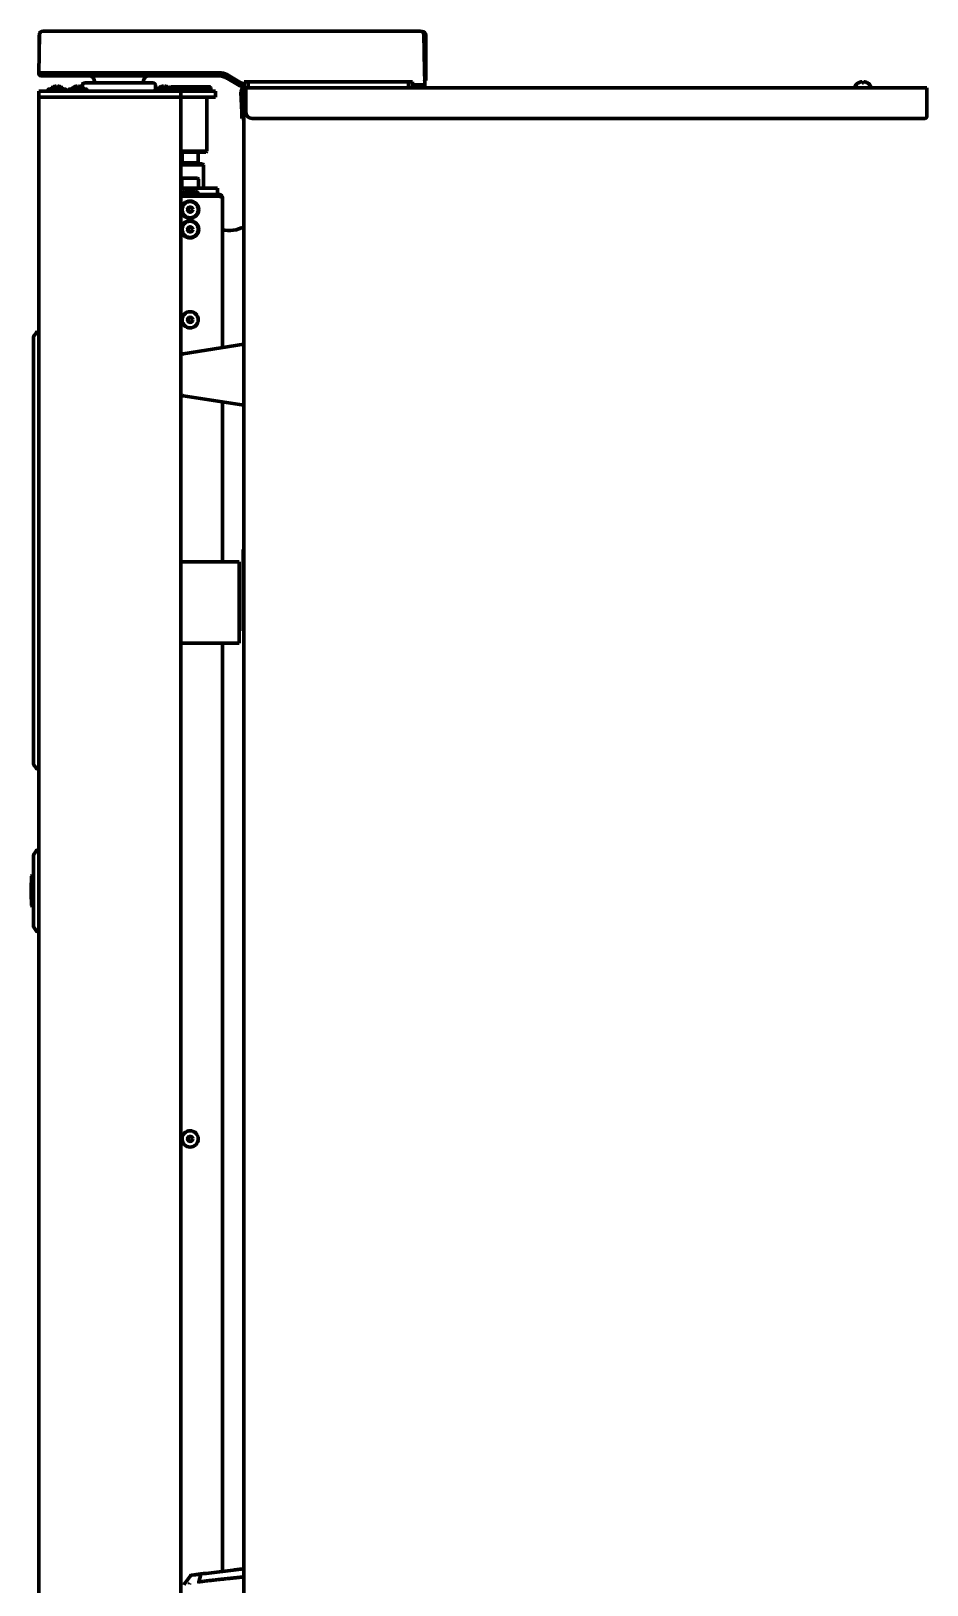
# Model space of a CAD drawing. Header units: inches. Extents: x -2983 to 7024, y 422 to 5529.
# Drawn here: x 1051 to 1492, y 3204 to 3968 of the extents above; entities that cross this region are included whole.
import ezdxf

# ---------------------------------------------------------------- set-up
doc = ezdxf.new("R2010")
doc.units = ezdxf.units.IN

msp = doc.modelspace()

# ---------------------------------------------------------------- linework, layer by layer
at = {"linetype": 'Continuous', "lineweight": 70}
for p, q in [((1143.87, 3968.39), (1057.13, 3968.39)), ((1147.86, 3968.39), (1143.87, 3968.39)), ((1154.54, 3968.39), (1147.86, 3968.39)), ((1158.55, 3968.39), (1154.54, 3968.39)), ((1242.77, 3968.39), (1158.55, 3968.39)), ((1055.33, 3966.62), (1055, 3947.89)), ((1055.2, 3966.39), (1055.2, 3959.35)), ((1245, 3941.89), (1244.57, 3966.62)), ((1244.8, 3966.39), (1244.8, 3953.35)), ((1245.6, 3966.39), (1245.6, 3946.14)), ((1055, 3947.89), (1055.01, 3947.37)), ((1055, 3947.89), (1056, 3947.89)), ((1056, 3947.89), (1143.87, 3947.89)), ((1056.01, 3946.39), (1142.93, 3946.39)), ((1147.87, 3946.82), (1154.55, 3942.96)), ((1147.93, 3945.05), (1154.06, 3941.51)), ((1245.6, 3946.14), (1245.6, 3944.14)), ((1055, 3938.89), (1057, 3938.89)), ((1055, 3938.89), (1055, 3935.89)), ((1057, 3938.89), (1123, 3938.89)), ((1059.5, 3939.49), (1059.5, 3939.29)), ((1059.9, 3939.89), (1068.1, 3939.89)), ((1062.13, 3940.89), (1062.13, 3940.87)), ((1063.63, 3940.87), (1063.63, 3941.27)), ((1064.38, 3941.27), (1064.38, 3940.87)), ((1065.88, 3940.89), (1065.88, 3940.87)), ((1068.5, 3939.29), (1068.5, 3939.49)), ((1069.75, 3939.49), (1069.75, 3939.29)), ((1070.15, 3939.89), (1078.35, 3939.89)), ((1072.38, 3940.89), (1072.38, 3940.87)), ((1073.88, 3940.87), (1073.88, 3941.27)), ((1074.63, 3941.27), (1074.63, 3940.87)), ((1076.13, 3940.89), (1076.13, 3940.87)), ((1076.55, 3941.91), (1076.53, 3940.62)), ((1102.97, 3942.89), (1077.55, 3942.89)), ((1078.75, 3939.29), (1078.75, 3939.49)), ((1082.55, 3943.44), (1082.56, 3942.89)), ((1111.45, 3942.89), (1102.97, 3942.89)), ((1106.44, 3942.89), (1106.45, 3943.44)), ((1112.25, 3939.49), (1112.25, 3939.29)), ((1112.48, 3939.86), (1112.45, 3941.91)), ((1112.65, 3939.89), (1120.85, 3939.89)), ((1114.88, 3940.89), (1114.88, 3940.87)), ((1116.38, 3940.87), (1116.38, 3941.27)), ((1117.13, 3941.27), (1117.13, 3940.87)), ((1118.63, 3940.89), (1118.63, 3940.87)), ((1120, 3940.89), (1119.75, 3940.64)), ((1139.75, 3940.64), (1119.75, 3940.64)), ((1119.75, 3940.64), (1119.75, 3939.89)), ((1129.75, 3940.89), (1120, 3940.89)), ((1121.22, 3939.14), (1139.75, 3939.14)), ((1121.25, 3939.29), (1121.25, 3939.49)), ((1123, 3938.89), (1125, 3938.89)), ((1125, 3938.89), (1125, 3935.89)), ((1125, 3938.89), (1130.93, 3938.89)), ((1139.5, 3940.89), (1129.75, 3940.89)), ((1130.93, 3938.89), (1132.93, 3938.89)), ((1132.93, 3938.89), (1140, 3938.89)), ((1139.75, 3940.64), (1139.5, 3940.89)), ((1139.5, 3938.89), (1139.75, 3939.14)), ((1139.75, 3939.14), (1139.75, 3940.64)), ((1140, 3938.89), (1142, 3938.89)), ((1142, 3938.89), (1142, 3935.89)), ((1154.06, 3941.51), (1155.3, 3940.79)), ((1154.57, 3938.32), (1154.92, 3928.4)), ((1155.57, 3938.36), (1155.92, 3928.43)), ((1156, 3937.29), (1156, 3937.39)), ((1157, 3937.29), (1156, 3937.29)), ((1156, 3937.29), (1156, 2272.09)), ((1156.05, 3943.39), (1158.05, 3943.39)), ((1156.05, 3940.39), (1156.05, 3943.39)), ((1156.57, 3940.39), (1156.05, 3940.39)), ((1157, 3940.39), (1156.57, 3940.39)), ((1157, 3939.39), (1156.57, 3939.39)), ((1157, 3940.39), (1157, 3938.29)), ((1157, 3940.39), (1492.17, 3940.39)), ((1157, 3938.29), (1157, 3928.39)), ((1237.05, 3943.39), (1158.05, 3943.39)), ((1158.05, 3940.39), (1158.05, 3943.39)), ((1237.05, 3943.39), (1239.05, 3943.39)), ((1237.05, 3940.39), (1237.05, 3943.39)), ((1239.05, 3940.39), (1239.05, 3943.39)), ((1239.05, 3941.89), (1244, 3941.89)), ((1245, 3941.89), (1244, 3941.89)), ((1245, 3942.89), (1244.98, 3944.14)), ((1244.99, 3941.37), (1245, 3941.89)), ((1244.99, 3941.37), (1245, 3941.89)), ((1245, 3943.67), (1245, 3942.89)), ((1245, 3942.88), (1245, 3942.89)), ((1245, 3941.89), (1245, 3941.89)), ((1456.67, 3940.99), (1456.67, 3940.79)), ((1458.37, 3942.84), (1458.37, 3942.87)), ((1462.97, 3942.87), (1462.97, 3942.84)), ((1464.67, 3940.79), (1464.67, 3940.99)), ((1492.17, 3940.39), (1492.17, 3938.29)), ((1492.17, 3938.29), (1492.17, 3926.39)), ((1055, 3935.89), (1055, 3935.89)), ((1055, 3935.89), (1057, 3935.89)), ((1055, 2287.89), (1055, 3935.89)), ((1057, 3935.89), (1055, 3935.89)), ((1057, 3935.89), (1123, 3935.89)), ((1123, 3935.89), (1125, 3935.89)), ((1125, 3935.89), (1123, 3935.89)), ((1125, 2297.89), (1125, 3935.89)), ((1125, 3935.89), (1130.93, 3935.89)), ((1132.93, 3935.89), (1130.93, 3935.89)), ((1132.93, 3935.89), (1140, 3935.89)), ((1137.75, 3909.39), (1137.75, 3935.89)), ((1142, 3935.89), (1140, 3935.89)), ((1155.02, 3925.4), (1154.92, 3928.4)), ((1156, 3925.44), (1155.02, 3925.4)), ((1155.92, 3928.43), (1156, 3926.09)), ((1160, 3925.39), (1491.17, 3925.39)), ((1055, 3914.74), (1054.83, 3914.74)), ((1125, 3909.39), (1137.75, 3909.39)), ((1125, 3908.89), (1137.25, 3908.89)), ((1125.65, 3908.89), (1125.65, 3903.54)), ((1133.45, 3903.54), (1133.45, 3908.89)), ((1137.25, 3908.89), (1137.75, 3909.39)), ((1129.55, 3903.04), (1125, 3903.04)), ((1129.55, 3902.54), (1125, 3902.54)), ((1125.65, 3903.54), (1125.15, 3903.04)), ((1129.55, 3903.54), (1125.65, 3903.54)), ((1133.45, 3903.54), (1129.55, 3903.54)), ((1135.55, 3903.04), (1129.55, 3903.04)), ((1136.05, 3902.54), (1129.55, 3902.54)), ((1133.95, 3903.04), (1133.45, 3903.54)), ((1136.05, 3902.54), (1135.55, 3903.04)), ((1136.05, 3891.04), (1136.05, 3902.54)), ((1125.4, 3895.54), (1125.4, 3891.24)), ((1125.9, 3896.04), (1129.55, 3896.04)), ((1129.55, 3896.04), (1133.2, 3896.04)), ((1133.7, 3891.24), (1133.7, 3895.54)), ((1055, 3891.07), (1054.83, 3891.07)), ((1055, 3891.07), (1054.83, 3891.07)), ((1055, 3891.07), (1054.83, 3891.07)), ((1055, 3891.05), (1054.83, 3891.05)), ((1055, 3891.05), (1054.83, 3891.05)), ((1055, 3890.99), (1054.83, 3890.99)), ((1055, 3890.98), (1054.83, 3890.98)), ((1055, 3890.97), (1054.83, 3890.97)), ((1054.83, 3884.89), (1055, 3884.89)), ((1055, 3888.28), (1054.9, 3888.28)), ((1125, 3891.04), (1141.05, 3891.04)), ((1143.06, 3888.04), (1125, 3888.04)), ((1142.78, 3887.24), (1125, 3887.24)), ((1126.85, 3889.44), (1132.25, 3889.44)), ((1141.05, 3891.04), (1143.05, 3891.04)), ((1143.34, 3887.24), (1142.8, 3887.24)), ((1143.05, 3891.04), (1143.05, 3888.04)), ((1145.49, 3812.62), (1145.49, 3885.94)), ((1055, 3882.16), (1054.9, 3882.16)), ((1055, 3877.25), (1054.9, 3877.25)), ((1054.83, 3863.47), (1055, 3863.47)), ((1054.83, 3863.46), (1055, 3863.46)), ((1054.83, 3863.45), (1055, 3863.45)), ((1054.83, 3839.83), (1055, 3839.83)), ((1052.5, 3816.39), (1052.5, 3818.04)), ((1052.5, 3609.39), (1052.5, 3816.39)), ((1052.59, 3818.32), (1053.85, 3820.17)), ((1055, 3820.39), (1054.26, 3820.39)), ((1126.19, 3809.57), (1156, 3814.29)), ((1126.19, 3789.01), (1156, 3784.29)), ((1145.49, 3707.28), (1145.49, 3785.95)), ((1156, 3713.39), (1155.7, 3713.39)), ((1155.7, 3673.39), (1155.7, 3713.39)), ((1151.49, 3707.29), (1125, 3707.29)), ((1151.49, 3707.29), (1153.69, 3707.29)), ((1153.69, 3667.29), (1153.69, 3707.29)), ((1156, 3673.39), (1155.7, 3673.39)), ((1151.49, 3667.29), (1125, 3667.29)), ((1145.49, 3210.61), (1145.49, 3667.28)), ((1151.49, 3667.29), (1153.69, 3667.29)), ((1052.5, 3607.75), (1052.5, 3609.39)), ((1052.59, 3607.46), (1053.85, 3605.61)), ((1055, 3605.39), (1054.26, 3605.39)), ((1052.5, 3561.14), (1052.5, 3563.04)), ((1052.59, 3563.32), (1053.85, 3565.17)), ((1054.26, 3565.39), (1055, 3565.39)), ((1052.5, 3529.64), (1052.5, 3561.14)), ((1051.25, 3548.71), (1051.25, 3542.08)), ((1051.5, 3552.64), (1051.5, 3545.39)), ((1052, 3552.89), (1051.75, 3552.89)), ((1051.5, 3545.39), (1051.5, 3538.14)), ((1051.75, 3537.89), (1052, 3537.89)), ((1052.5, 3527.75), (1052.5, 3529.64)), ((1052.59, 3527.46), (1053.85, 3525.61)), ((1054.26, 3525.39), (1055, 3525.39)), ((1129.73, 3208.37), (1126.71, 3204.51)), ((1130.39, 3208.75), (1132.54, 3209.01)), ((1134.77, 3208.99), (1133.82, 3205.43)), ((1155.57, 3207.81), (1156, 3207.86))]:
    msp.add_line(p, q, dxfattribs=at)
for centre, radius in [((1129.55, 3880.54), 4.25), ((1129.55, 3880.54), 4), ((1129.55, 3880.54), 1.25), ((1129.55, 3880.54), 1.15), ((1129.55, 3870.84), 4.25), ((1129.55, 3870.84), 4), ((1129.55, 3870.84), 1.25), ((1129.55, 3870.84), 1.15), ((1129.55, 3826.34), 4), ((1129.55, 3826.34), 1.25), ((1129.55, 3826.34), 1.15), ((1129.55, 3423.34), 4), ((1129.55, 3423.34), 1.25), ((1129.55, 3423.34), 1.15)]:
    msp.add_circle(centre, radius, dxfattribs=at)
for centre, radius, start, end in [((1057.13, 3966.59), 1.8, 90, 179), ((1242.77, 3966.59), 1.8, 1, 90), ((1243.8, 3966.39), 1.8, 0, 90), ((1056.01, 3947.39), 1, 181, 270), ((1079.55, 3943.39), 3, 1, 90), ((1109.45, 3943.39), 3, 90, 179), ((1059.9, 3939.49), 0.4, 90, 180), ((1059.9, 3939.29), 0.4, 180, 270), ((1064, 3937.64), 3.75, 120, 143.1301), ((1064, 3937.64), 3.73, 103.56267, 120.16679), ((1064, 3937.64), 3.25, 83.36926, 96.63074), ((1064, 3937.64), 3.73, 59.83321, 76.43733), ((1064, 3937.64), 3.75, 36.8699, 60), ((1068.1, 3939.49), 0.4, 0, 90), ((1068.1, 3939.29), 0.4, 270, 0), ((1070.15, 3939.49), 0.4, 90, 180), ((1070.15, 3939.29), 0.4, 180, 270), ((1074.25, 3937.64), 3.75, 120, 143.1301), ((1074.25, 3937.64), 3.73, 103.56267, 120.16679), ((1074.25, 3937.64), 3.25, 83.36926, 96.63074), ((1074.25, 3937.64), 3.73, 59.83321, 76.43733), ((1074.25, 3937.64), 3.75, 36.8699, 60), ((1077.55, 3941.89), 1, 90, 179), ((1078.35, 3939.49), 0.4, 0, 90), ((1078.35, 3939.29), 0.4, 270, 0), ((1111.45, 3941.89), 1, 1, 90), ((1111.99, 3939.39), 0.5, 270, 314.64545), ((1112.65, 3939.49), 0.4, 90, 180), ((1112.65, 3939.29), 0.4, 180, 270), ((1116.75, 3937.64), 3.75, 120, 143.1301), ((1116.75, 3937.64), 3.73, 103.56267, 120.16679), ((1116.75, 3937.64), 3.25, 83.36926, 96.63074), ((1116.75, 3937.64), 3.73, 59.83321, 76.43733), ((1116.75, 3937.64), 3.75, 36.8699, 60), ((1120.85, 3939.49), 0.4, 0, 90), ((1120.85, 3939.29), 0.4, 270, 0), ((1156.57, 3938.39), 2, 90, 182), ((1156.57, 3938.39), 1, 90, 182), ((1158, 3937.39), 2, 120.00094, 180), ((1243.99, 3941.39), 1, 270, 359), ((1457.07, 3940.99), 0.4, 149.69882, 180), ((1457.07, 3940.79), 0.4, 180, 270), ((1460.86, 3938.77), 4.8, 121.58373, 149.69882), ((1460.67, 3939.09), 3.78, 90.00345, 97.60407), ((1460.67, 3939.09), 3.78, 82.39595, 89.99653), ((1460.47, 3938.77), 4.8, 30.30118, 58.41865), ((1464.27, 3940.79), 0.4, 270, 0), ((1464.27, 3940.99), 0.4, 0, 30.30118), ((1125.9, 3895.54), 0.5, 90, 180), ((1125.6, 3891.24), 0.2, 180, 270), ((1133.2, 3895.54), 0.5, 0, 90), ((1133.5, 3891.24), 0.2, 270, 0), ((1126.85, 3888.14), 1.3, 90, 174.78409), ((1125.76, 3888.24), 0.2, 174.78409, 270), ((1132.25, 3888.14), 1.3, 5.21591, 90), ((1133.35, 3888.24), 0.2, 270, 5.21591), ((1142.78, 3883.24), 4, 76.89634, 90), ((1148.75, 3883.94), 13.69, 255.18951, 301.95931), ((1053, 3818.04), 0.5, 145.71312, 180), ((1054.26, 3819.89), 0.5, 90, 145.71312), ((1126.5, 3807.59), 2, 99, 138.59128), ((1126.5, 3790.99), 2, 221.40872, 261), ((1053, 3607.75), 0.5, 180, 214.28688), ((1054.26, 3605.89), 0.5, 214.28688, 270), ((1053, 3563.04), 0.5, 145.71312, 180), ((1054.26, 3564.89), 0.5, 90, 145.71312), ((1051.75, 3552.64), 0.25, 90, 180), ((1052, 3553.39), 0.5, 270, 0), ((1051.75, 3538.14), 0.25, 180, 270), ((1052, 3537.39), 0.5, 0, 90), ((1053, 3527.75), 0.5, 180, 214.28688), ((1054.26, 3525.89), 0.5, 214.28688, 270), ((1130.52, 3207.76), 1, 97, 142)]:
    msp.add_arc(centre, radius, start, end, dxfattribs=at)
for centre, major_axis, ratio, start_param, end_param in [((1142.93, 3936.39), (0, 10), 1, 6.197847, 6.283185), ((1143.96, -19313.94), (0, 23261.84), 0.017452, 6.273577, 6.283427), ((1142.93, 3936.39), (4.85, 8.75), 1, 6.265417, 6.322464), ((1063.38, 3937.64), (0, -3.64), 0.707107, 3.044426, 3.23876), ((1064.63, 3937.64), (0, 3.64), 0.707107, 6.186018, 6.380352), ((1073.63, 3937.64), (0, -3.64), 0.707107, 3.044426, 3.23876), ((1074.88, 3937.64), (0, 3.64), 0.707107, 6.186018, 6.380352), ((1116.13, 3937.64), (0, -3.64), 0.707107, 3.044426, 3.23876), ((1117.38, 3937.64), (0, 3.64), 0.707107, 6.186018, 6.380352), ((1278.68, 2017.72), (-33.62, 1929.43), 0.001054, 0.053755, 0.060422), ((1278.03, 2054.99), (-32.97, 1892.13), 0.001054, 0.053966, 0.060418), ((1160, 3928.39), (3, 0), 0.99863, 3.141593, 4.712389), ((1491.17, 3926.39), (1, 0), 0.99863, 4.712389, 6.283185), ((1127.5, 3203.9), (-0.123, 0.992), 1, 0.783816, 1.428934), ((1130.13, 3204.22), (0.12, -0.993), 0.961409, 3.928968, 4.596933)]:
    msp.add_ellipse(centre, major_axis=major_axis, ratio=ratio, start_param=start_param, end_param=end_param, dxfattribs=at)
for points, knots in [([(1143.78, 3946.36), (1144.1, 3946.33), (1144.42, 3946.29), (1145.04, 3946.17), (1145.66, 3946.03), (1146.26, 3945.83), (1146.85, 3945.6), (1147.14, 3945.47), (1147.43, 3945.32)], [0, 0, 0, 0, 0.25, 0.25, 0.5, 0.75, 0.75, 1, 1, 1, 1]), ([(1154.55, 3942.97), (1154.85, 3942.8), (1155.17, 3942.65), (1155.66, 3942.44), (1155.84, 3942.37), (1156.02, 3942.31)], [0, 0, 0, 0, 0.648141, 0.648141, 1, 1, 1, 1]), ([(1155.3, 3940.79), (1155.36, 3940.76), (1155.42, 3940.73), (1155.54, 3940.67), (1155.6, 3940.65), (1155.78, 3940.57), (1155.9, 3940.53), (1156.03, 3940.49), (1156.04, 3940.49), (1156.05, 3940.49)], [0, 0, 0, 0, 0.24394, 0.24394, 0.487879, 0.487879, 0.975758, 0.975758, 1, 1, 1, 1]), ([(1244.96, 3944.13), (1244.96, 3944.11), (1244.96, 3944.09), (1244.96, 3944.01), (1244.97, 3943.92), (1244.97, 3943.84), (1244.97, 3943.81)], [0, 0, 0, 0, 0.181544, 0.181544, 0.590772, 1, 1, 1, 1]), ([(1245, 3942.89), (1245, 3942.82), (1245, 3942.75), (1245, 3942.62), (1245, 3942.56), (1245, 3942.47), (1245, 3942.44), (1245, 3942.38), (1245, 3942.35), (1245, 3942.27), (1245, 3942.21), (1245, 3942.12), (1245, 3942.08), (1245, 3942.02), (1245, 3942), (1245, 3941.98), (1245, 3941.97), (1245, 3941.96), (1245, 3941.95), (1245, 3941.92), (1245, 3941.9), (1245, 3941.89), (1245, 3941.89), (1245, 3941.89), (1245, 3941.9), (1245, 3941.9)], [0, 0, 0, 0, 0.125, 0.125, 0.25, 0.25, 0.3125, 0.3125, 0.375, 0.375, 0.5, 0.5, 0.625, 0.625, 0.6875, 0.6875, 0.71875, 0.71875, 0.75, 0.75, 0.875, 0.875, 0.9375, 0.9375, 1, 1, 1, 1]), ([(1460.17, 3942.84), (1460.17, 3942.96), (1460.17, 3943.07), (1460.17, 3943.21), (1460.17, 3943.25), (1460.17, 3943.32), (1460.17, 3943.36), (1460.17, 3943.39)], [0, 0, 0, 0, 0.5, 0.5, 0.75, 0.75, 1, 1, 1, 1]), ([(1462.97, 3942.84), (1462.76, 3942.96), (1462.55, 3943.07), (1462.23, 3943.21), (1462.12, 3943.25), (1461.89, 3943.32), (1461.78, 3943.36), (1461.67, 3943.39)], [0, 0, 0, 0, 0.5, 0.5, 0.75, 0.75, 1, 1, 1, 1]), ([(1143.69, 3888.04), (1143.7, 3888.04), (1143.71, 3888.04), (1143.73, 3888.04), (1143.75, 3888.04), (1143.78, 3888.04), (1143.8, 3888.04), (1143.82, 3888.04), (1143.84, 3888.04), (1143.86, 3888.03), (1143.88, 3888.03), (1143.91, 3888.03), (1143.93, 3888.03), (1143.95, 3888.02), (1143.97, 3888.02), (1143.99, 3888.02), (1144.01, 3888.01), (1144.03, 3888.01), (1144.06, 3888), (1144.08, 3888), (1144.1, 3887.99), (1144.12, 3887.99), (1144.14, 3887.98), (1144.16, 3887.98), (1144.18, 3887.97), (1144.2, 3887.97), (1144.22, 3887.96), (1144.25, 3887.95), (1144.27, 3887.95), (1144.29, 3887.94), (1144.31, 3887.93), (1144.33, 3887.93), (1144.4, 3887.9), (1144.51, 3887.85), (1144.66, 3887.76), (1144.79, 3887.67), (1144.92, 3887.56), (1145.04, 3887.44), (1145.15, 3887.3), (1145.24, 3887.16), (1145.3, 3887.05), (1145.34, 3886.97), (1145.35, 3886.93), (1145.37, 3886.88), (1145.39, 3886.84), (1145.4, 3886.8), (1145.41, 3886.76), (1145.43, 3886.72), (1145.44, 3886.67), (1145.45, 3886.63), (1145.46, 3886.59), (1145.46, 3886.55), (1145.47, 3886.51), (1145.48, 3886.47), (1145.48, 3886.43), (1145.48, 3886.39), (1145.49, 3886.37), (1145.49, 3886.35)], [0, 0, 0, 0, 0.007484, 0.014972, 0.022464, 0.029959, 0.037458, 0.044961, 0.052467, 0.059978, 0.067492, 0.075011, 0.082534, 0.09006, 0.097592, 0.105127, 0.112667, 0.120211, 0.12776, 0.135313, 0.142871, 0.150434, 0.158001, 0.165574, 0.173151, 0.180733, 0.188321, 0.195913, 0.20351, 0.211113, 0.218721, 0.226335, 0.233954, 0.295902, 0.356772, 0.416603, 0.475435, 0.53847, 0.601717, 0.665229, 0.729059, 0.746829, 0.764482, 0.782018, 0.79944, 0.816747, 0.833943, 0.851027, 0.868001, 0.884866, 0.901624, 0.918277, 0.934825, 0.951269, 0.967612, 0.983856, 1, 1, 1, 1]), ([(1144.17, 3887.12), (1144.15, 3887.13), (1144.12, 3887.15), (1144.08, 3887.16), (1144.07, 3887.17), (1144.06, 3887.17), (1144.04, 3887.18), (1144.03, 3887.18), (1144.01, 3887.19), (1144, 3887.19), (1143.99, 3887.2), (1143.97, 3887.2), (1143.96, 3887.2), (1143.95, 3887.21), (1143.93, 3887.21), (1143.92, 3887.22), (1143.9, 3887.22), (1143.89, 3887.22), (1143.88, 3887.22), (1143.86, 3887.23), (1143.85, 3887.23), (1143.83, 3887.23), (1143.82, 3887.23), (1143.8, 3887.24), (1143.79, 3887.24), (1143.78, 3887.24), (1143.76, 3887.24), (1143.75, 3887.24), (1143.73, 3887.24), (1143.72, 3887.24), (1143.7, 3887.24), (1143.69, 3887.24), (1143.69, 3887.24)], [0, 0, 0, 0, 0.178637, 0.20772, 0.23674, 0.265698, 0.294596, 0.323434, 0.352214, 0.380935, 0.409599, 0.438207, 0.466759, 0.495257, 0.523702, 0.552094, 0.580435, 0.608724, 0.636965, 0.665156, 0.6933, 0.721396, 0.749447, 0.777453, 0.805415, 0.833334, 0.861211, 0.889047, 0.916843, 0.944599, 0.972318, 1, 1, 1, 1]), ([(1145.49, 3886.07), (1145.49, 3886.08), (1145.48, 3886.09), (1145.48, 3886.1), (1145.48, 3886.11), (1145.48, 3886.13), (1145.48, 3886.14), (1145.47, 3886.16), (1145.47, 3886.17), (1145.47, 3886.19), (1145.46, 3886.2), (1145.46, 3886.21), (1145.46, 3886.23), (1145.45, 3886.24), (1145.45, 3886.25), (1145.44, 3886.27), (1145.44, 3886.28), (1145.43, 3886.29), (1145.43, 3886.31), (1145.42, 3886.32), (1145.41, 3886.33), (1145.41, 3886.35), (1145.4, 3886.36), (1145.39, 3886.37), (1145.39, 3886.39), (1145.38, 3886.4), (1145.37, 3886.41), (1145.36, 3886.42), (1145.35, 3886.44), (1145.34, 3886.45), (1145.33, 3886.46), (1145.32, 3886.47), (1145.31, 3886.49), (1145.3, 3886.5), (1145.29, 3886.51), (1145.28, 3886.52), (1145.27, 3886.53), (1145.26, 3886.54), (1145.25, 3886.56), (1145.24, 3886.57), (1145.22, 3886.58), (1145.21, 3886.59), (1145.2, 3886.6), (1145.18, 3886.61), (1145.17, 3886.62), (1145.15, 3886.64), (1145.14, 3886.65), (1145.12, 3886.66), (1145.11, 3886.67), (1145.09, 3886.68), (1145.08, 3886.69), (1145.06, 3886.7), (1145.04, 3886.71), (1145.03, 3886.72), (1145.01, 3886.73), (1144.99, 3886.74), (1144.97, 3886.75), (1144.96, 3886.76), (1144.94, 3886.77), (1144.92, 3886.78), (1144.89, 3886.79), (1144.86, 3886.81), (1144.83, 3886.82), (1144.81, 3886.83), (1144.78, 3886.85), (1144.75, 3886.86), (1144.72, 3886.87), (1144.68, 3886.88), (1144.65, 3886.9), (1144.62, 3886.91), (1144.59, 3886.92), (1144.56, 3886.93), (1144.52, 3886.94), (1144.49, 3886.95), (1144.45, 3886.96), (1144.42, 3886.97), (1144.38, 3886.99), (1144.35, 3887), (1144.31, 3887.01), (1144.27, 3887.02), (1144.24, 3887.02), (1144.2, 3887.03), (1144.16, 3887.04), (1144.12, 3887.05), (1144.09, 3887.06), (1144.05, 3887.07), (1144.01, 3887.08), (1143.97, 3887.09), (1143.93, 3887.09), (1143.89, 3887.1), (1143.85, 3887.11), (1143.81, 3887.12), (1143.77, 3887.12), (1143.73, 3887.13), (1143.7, 3887.14), (1143.69, 3887.14)], [0, 0, 0, 0, 0.00864, 0.01729, 0.02595, 0.034622, 0.043304, 0.051998, 0.060703, 0.069419, 0.078148, 0.086888, 0.095641, 0.104406, 0.113184, 0.121974, 0.130778, 0.139594, 0.148424, 0.157268, 0.166125, 0.174996, 0.183882, 0.192781, 0.201696, 0.210624, 0.219568, 0.228527, 0.237501, 0.24649, 0.255496, 0.264516, 0.273553, 0.282606, 0.291675, 0.300761, 0.309863, 0.318983, 0.328119, 0.337273, 0.346443, 0.355632, 0.364838, 0.374062, 0.383304, 0.392564, 0.401842, 0.41114, 0.420455, 0.42979, 0.439144, 0.448516, 0.457909, 0.46732, 0.476752, 0.486203, 0.495674, 0.505165, 0.514677, 0.524209, 0.537545, 0.550891, 0.564248, 0.577616, 0.590997, 0.604389, 0.617794, 0.631212, 0.644644, 0.658089, 0.671549, 0.685024, 0.698514, 0.71202, 0.725542, 0.73908, 0.752635, 0.766208, 0.779798, 0.793407, 0.807034, 0.820681, 0.834346, 0.848032, 0.861738, 0.875464, 0.889212, 0.902981, 0.916772, 0.930585, 0.944421, 0.95828, 0.972163, 0.986069, 1, 1, 1, 1]), ([(1145.49, 3885.94), (1145.49, 3885.97), (1145.49, 3885.99), (1145.49, 3886.03), (1145.49, 3886.05), (1145.49, 3886.07)], [0, 0, 0, 0, 0.5, 0.5, 1, 1, 1, 1]), ([(1051.52, 3549.71), (1051.47, 3549.63), (1051.44, 3549.55), (1051.37, 3549.39), (1051.34, 3549.31), (1051.31, 3549.2), (1051.31, 3549.18), (1051.3, 3549.14), (1051.29, 3549.12), (1051.28, 3549.05), (1051.27, 3549.01), (1051.26, 3548.88), (1051.25, 3548.79), (1051.25, 3548.71)], [0, 0, 0, 0, 0.25, 0.25, 0.5, 0.5, 0.5625, 0.5625, 0.625, 0.625, 0.75, 0.75, 1, 1, 1, 1]), ([(1051.25, 3542.08), (1051.25, 3542.03), (1051.25, 3541.99), (1051.26, 3541.9), (1051.26, 3541.86), (1051.28, 3541.73), (1051.3, 3541.64), (1051.33, 3541.52), (1051.34, 3541.48), (1051.36, 3541.41), (1051.37, 3541.39), (1051.39, 3541.35), (1051.39, 3541.33), (1051.44, 3541.23), (1051.47, 3541.15), (1051.52, 3541.08)], [0, 0, 0, 0, 0.125, 0.125, 0.25, 0.25, 0.5, 0.5, 0.625, 0.625, 0.6875, 0.6875, 0.75, 0.75, 1, 1, 1, 1]), ([(1134.78, 3209.29), (1136.55, 3209.5), (1138.32, 3209.72), (1141.85, 3210.15), (1143.62, 3210.37), (1147.16, 3210.81), (1148.93, 3211.02), (1151.58, 3211.35), (1152.46, 3211.46), (1154.23, 3211.67), (1155.12, 3211.78), (1156, 3211.89)], [0, 0, 0, 0, 0.25, 0.25, 0.5, 0.5, 0.75, 0.75, 0.875, 0.875, 1, 1, 1, 1]), ([(1156, 3211.89), (1156, 3211.89), (1156, 3211.86), (1156, 3211.67), (1156, 3211.28), (1156, 3210.74), (1156, 3210.04), (1156, 3209.25), (1156, 3208.56), (1156, 3208.04), (1156, 3207.86)], [0, 0, 0, 0, 0.079794, 0.247104, 0.330759, 0.49807, 0.66538, 0.749035, 0.916345, 1, 1, 1, 1]), ([(1132.54, 3209.01), (1132.5, 3209.01), (1132.47, 3209), (1132.43, 3208.99), (1132.41, 3208.99), (1132.38, 3208.98), (1132.37, 3208.97), (1132.29, 3208.95), (1132.23, 3208.92), (1132.12, 3208.86), (1132.02, 3208.78), (1131.93, 3208.69), (1131.89, 3208.64)], [0, 0, 0, 0, 0.125, 0.125, 0.1875, 0.1875, 0.25, 0.25, 0.5, 0.5, 0.75, 1, 1, 1, 1]), ([(1132.54, 3209.01), (1132.54, 3209.01), (1132.54, 3209.01), (1132.55, 3209.01), (1132.56, 3209.01), (1132.57, 3209.02), (1132.6, 3209.02), (1132.63, 3209.02), (1132.71, 3209.03), (1132.77, 3209.04), (1132.86, 3209.05), (1132.87, 3209.05), (1132.91, 3209.06), (1132.97, 3209.06), (1133.03, 3209.07), (1133.16, 3209.09), (1133.25, 3209.1), (1133.37, 3209.11), (1133.4, 3209.12), (1133.45, 3209.12), (1133.53, 3209.13), (1133.67, 3209.15), (1133.78, 3209.16), (1133.87, 3209.17), (1133.9, 3209.18), (1133.96, 3209.19), (1133.99, 3209.19), (1134.14, 3209.21), (1134.27, 3209.22), (1134.46, 3209.25), (1134.52, 3209.25), (1134.62, 3209.27), (1134.66, 3209.27), (1134.71, 3209.28), (1134.75, 3209.28), (1134.76, 3209.28), (1134.78, 3209.29)], [0, 0, 0, 0, 0.015625, 0.015625, 0.03125, 0.03125, 0.0625, 0.125, 0.125, 0.25, 0.25, 0.28125, 0.28125, 0.3125, 0.375, 0.375, 0.5, 0.5, 0.53125, 0.53125, 0.5625, 0.625, 0.6875, 0.6875, 0.71875, 0.71875, 0.75, 0.75, 0.875, 0.875, 0.9375, 0.9375, 0.96875, 0.984375, 0.984375, 1, 1, 1, 1]), ([(1133.73, 3205.42), (1133.73, 3205.42), (1133.75, 3205.42), (1133.77, 3205.43), (1133.78, 3205.43), (1133.79, 3205.43), (1133.8, 3205.43), (1133.81, 3205.43), (1133.81, 3205.43), (1133.82, 3205.43)], [0, 0, 0, 0, 0.237746, 0.498959, 0.599315, 0.699436, 0.799484, 0.899619, 1, 1, 1, 1]), ([(1133.73, 3205.42), (1133.74, 3205.38), (1133.75, 3205.33), (1133.77, 3205.22), (1133.79, 3205.17), (1133.82, 3205.05), (1133.83, 3204.99), (1133.86, 3204.86), (1133.88, 3204.8), (1133.89, 3204.73)], [0, 0, 0, 0, 0.25, 0.25, 0.5, 0.5, 0.75, 0.75, 1, 1, 1, 1]), ([(1155.57, 3207.81), (1155.42, 3207.79), (1155.14, 3207.76), (1154.71, 3207.72), (1154.28, 3207.67), (1153.85, 3207.63), (1153.42, 3207.59), (1152.99, 3207.54), (1152.57, 3207.5), (1152.14, 3207.45), (1151.72, 3207.41), (1151.29, 3207.36), (1150.87, 3207.32), (1150.45, 3207.28), (1150.02, 3207.23), (1149.6, 3207.19), (1149.18, 3207.14), (1148.76, 3207.1), (1148.34, 3207.06), (1147.92, 3207.01), (1147.51, 3206.97), (1147.09, 3206.92), (1146.67, 3206.88), (1146.26, 3206.84), (1145.84, 3206.79), (1145.43, 3206.75), (1145.01, 3206.71), (1144.55, 3206.66), (1144.04, 3206.6), (1143.47, 3206.54), (1142.88, 3206.48), (1142.28, 3206.41), (1141.66, 3206.34), (1141.02, 3206.27), (1140.37, 3206.2), (1139.71, 3206.12), (1139.03, 3206.05), (1138.33, 3205.97), (1137.61, 3205.88), (1136.89, 3205.8), (1136.14, 3205.71), (1135.38, 3205.62), (1134.6, 3205.53), (1134.08, 3205.47), (1133.82, 3205.44)], [0, 0, 0, 0, 0.019778, 0.039524, 0.059237, 0.078919, 0.098568, 0.118184, 0.137769, 0.157321, 0.176842, 0.19633, 0.215785, 0.235209, 0.2546, 0.273959, 0.293286, 0.31258, 0.331843, 0.351073, 0.370271, 0.389436, 0.40857, 0.427671, 0.44674, 0.465776, 0.484781, 0.503753, 0.5293, 0.555576, 0.582581, 0.610315, 0.638778, 0.66797, 0.697892, 0.728543, 0.759923, 0.792032, 0.82487, 0.858438, 0.892734, 0.92776, 0.963516, 1, 1, 1, 1]), ([(1134.77, 3208.99), (1134.77, 3209.04), (1134.77, 3209.08), (1134.76, 3209.13), (1134.76, 3209.16), (1134.76, 3209.18), (1134.76, 3209.2), (1134.76, 3209.2), (1134.76, 3209.23), (1134.77, 3209.25), (1134.77, 3209.27), (1134.77, 3209.28), (1134.77, 3209.28), (1134.78, 3209.28), (1134.78, 3209.29), (1134.78, 3209.29), (1134.78, 3209.29), (1134.78, 3209.29), (1134.78, 3209.29)], [0, 0, 0, 0, 0.25, 0.25, 0.375, 0.4375, 0.4375, 0.5, 0.5, 0.75, 0.75, 0.875, 0.9375, 0.9375, 0.953125, 0.953125, 0.96875, 1, 1, 1, 1])]:
    msp.add_open_spline(points, degree=3, knots=knots, dxfattribs=at)
for points, degree in [([(1459.67, 3943.39), (1459.61, 3943.37), (1459.5, 3943.34), (1459.34, 3943.29), (1459.18, 3943.24), (1459.03, 3943.18), (1458.88, 3943.11), (1458.72, 3943.04), (1458.55, 3942.95), (1458.43, 3942.88), (1458.37, 3942.84)], 3), ([(1460.17, 3943.39), (1460.14, 3943.39), (1460.09, 3943.4), (1460.02, 3943.4), (1459.95, 3943.4), (1459.88, 3943.4), (1459.81, 3943.4), (1459.74, 3943.4), (1459.69, 3943.39), (1459.67, 3943.39)], 3), ([(1461.67, 3943.39), (1461.64, 3943.39), (1461.59, 3943.4), (1461.51, 3943.4), (1461.44, 3943.4), (1461.37, 3943.4), (1461.3, 3943.4), (1461.23, 3943.4), (1461.19, 3943.39), (1461.17, 3943.39)], 3), ([(1461.17, 3943.39), (1461.17, 3943.37), (1461.17, 3943.34), (1461.17, 3943.29), (1461.17, 3943.24), (1461.17, 3943.18), (1461.17, 3943.11), (1461.17, 3943.04), (1461.17, 3942.95), (1461.17, 3942.88), (1461.17, 3942.84)], 3), ([(1143.06, 3888.04), (1143.27, 3888.04), (1143.48, 3888.04), (1143.69, 3888.04)], 3), ([(1143.34, 3887.24), (1143.24, 3887.51), (1143.15, 3887.78), (1143.06, 3888.04)], 3), ([(1143.69, 3887.24), (1143.57, 3887.24), (1143.46, 3887.24), (1143.34, 3887.24)], 3), ([(1144.69, 3886.3), (1144.95, 3886.32), (1145.22, 3886.34), (1145.49, 3886.35)], 3), ([(1145.49, 3886.18), (1144.69, 3886.21)], 1), ([(1145.49, 3886.19), (1145.49, 3886.24), (1145.49, 3886.29), (1145.49, 3886.35)], 3)]:
    msp.add_open_spline(points, degree=degree, dxfattribs=at)

doc.saveas('drawing.dxf')
